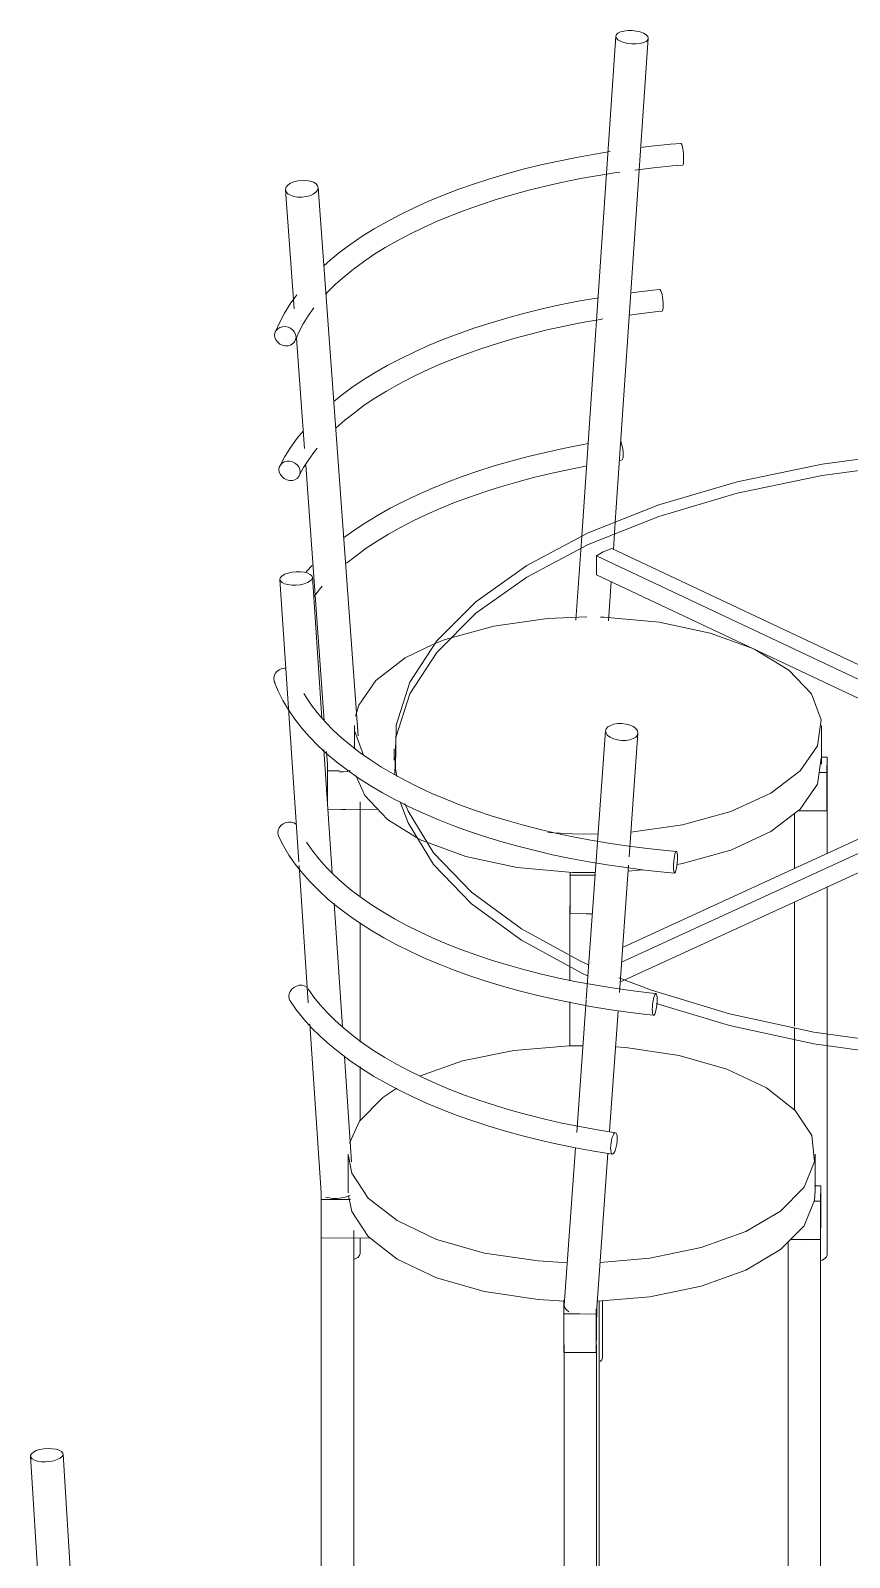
# Model space of a CAD drawing. Header units: millimetres. Extents: x -44545 to 51785, y -22696 to 32686.
# Drawn here: x -5103 to -4349, y 4421 to 5827 of the extents above; entities that cross this region are included whole.
import ezdxf

# ---------------------------------------------------------------- set-up
doc = ezdxf.new("R2010")
doc.units = ezdxf.units.MM
doc.layers.add('I-FURN-PNLS', color=30, linetype='Continuous', lineweight=9)

# ---------------------------------------------------------------- blocks, each defined once
blk = doc.blocks.new('Table Dining 4 Seater-Circular - 1200 mm dia-V82-3D Section 3')
at = {"layer": 'I-FURN-PNLS'}
for p, q in [((-5103, 4514.7), (-5074.9, 4060.1)), ((-5043.6, 4041), (-5073.1, 4516.6))]:
    blk.add_line(p, q, dxfattribs=at)
for points in [[(-5097.7, 4519.8, 0), (-5100.4, 4518.5, 0), (-5102.1, 4516.9, 0), (-5103, 4515.4, 0), (-5102.8, 4513.8, 0), (-5101.6, 4512.3, 0), (-5099.5, 4511.1, 0), (-5096.6, 4510.2, 0), (-5093.1, 4509.6, 0), (-5089.3, 4509.5, 0), (-5085.4, 4509.8, 0), (-5081.6, 4510.5, 0), (-5078.4, 4511.5, 0)], [(-5078.4, 4511.5, 0), (-5075.7, 4512.8, 0), (-5073.9, 4514.3, 0), (-5073.1, 4515.9, 0), (-5073.3, 4517.5, 0), (-5074.5, 4518.9, 0), (-5076.6, 4520.2, 0), (-5079.5, 4521.1, 0), (-5083, 4521.6, 0), (-5086.8, 4521.8, 0), (-5090.7, 4521.5, 0), (-5094.4, 4520.8, 0), (-5097.7, 4519.8, 0)]]:
    blk.add_polyline3d(points, dxfattribs=at)
blk = doc.blocks.new('Table Dining 4 Seater-Circular - 1200 mm dia-V84-3D Section 3')
at = {"layer": 'I-FURN-PNLS'}
for p, q in [((-4564, 5822), (-4595.4, 5361.5)), ((-4564.5, 5374.5), (-4534.1, 5820)), ((-4868.1, 5680.4), (-4860.1, 5571)), ((-4801.4, 5177.8), (-4838.1, 5682.6)), ((-4858.1, 5544), (-4850.7, 5442.4)), ((-4849.6, 5426.9), (-4832.5, 5191.6)), ((-4561, 5431.1), (-4558.7, 5431.5)), ((-4566.2, 5349.5), (-4564.5, 5374.5)), ((-4595.4, 5361.5), (-4600.7, 5284.2)), ((-4581.9, 5343.7), (-4280.4, 5201.6)), ((-4581.9, 5326), (-4581.9, 5343.7)), ((-4266.2, 5208.1), (-4567.6, 5350.2)), ((-4849.2, 5328.8), (-4843.6, 5334.8)), ((-4873.4, 5321.8), (-4855.9, 5061.8)), ((-4834.7, 5194.2), (-4843.4, 5323.8)), ((-4296.3, 5191.3), (-4581.9, 5326)), ((-4570.6, 5283.8), (-4568.2, 5319.6)), ((-4878.7, 5228.3), (-4879, 5230.6)), ((-4877.7, 5226.2), (-4878.5, 5227.9)), ((-4804.5, 5187.3), (-4804.5, 5165.8)), ((-4374.5, 5151.9), (-4374.5, 5187.3)), ((-4804.2, 5181.9), (-4796.4, 5160.1)), ((-4767.5, 5142), (-4766.7, 5174.8)), ((-4573.5, 5182.4), (-4591.3, 4935)), ((-4551.7, 5066.5), (-4543.6, 5180.3)), ((-4825.1, 5051.4), (-4832.8, 5165.2)), ((-4830.5, 5163.3), (-4829.6, 5151.3)), ((-4768.2, 5165.9), (-4768.2, 5155.3)), ((-4829.5, 5152), (-4829.6, 5145.7)), ((-4829.6, 5145.7), (-4818.6, 5145.6)), ((-4829.6, 5118.1), (-4829.6, 5145.7)), ((-4811, 5145.6), (-4808.6, 5145.6)), ((-4369.4, 5158.1), (-4374.8, 5158.2)), ((-4369.6, 5144.2), (-4369.4, 5158.1)), ((-4369.4, 5122.7), (-4369.4, 5158.1)), ((-4376.7, 5144.2), (-4369.6, 5144.2)), ((-4369.6, 5108.8), (-4369.6, 5144.2)), ((-4799.5, 5029.3), (-4799.5, 5117.1)), ((-4369.4, 5122.7), (-4369.5, 5115.9)), ((-4783.2, 5110.1), (-4829.1, 5110.2)), ((-4558.9, 4969.5), (-4267.8, 5103)), ((-4281.8, 5109.7), (-4557.9, 4983)), ((-4399.5, 5106.1), (-4399.5, 5055.7)), ((-4369.6, 5108.8), (-4395.9, 5108.9)), ((-4369.5, 5115.9), (-4369.6, 5108.8)), ((-4369.5, 5069.4), (-4369.5, 5115.9)), ((-4742.6, 5081.6), (-4747.7, 5084.1)), ((-4267.8, 5085.3), (-4560.2, 4951.2)), ((-4855.7, 5058.4), (-4847.2, 4931.9)), ((-4606, 5052.3), (-4606, 5049.6)), ((-4606, 5049.6), (-4583, 5049.5)), ((-4606, 5014.2), (-4606, 5049.6)), ((-4560.7, 4941.7), (-4552.3, 5058.8)), ((-4539.8, 5054.6), (-4552.2, 5053.4)), ((-4369.5, 4903.8), (-4369.5, 5038.6)), ((-4815.6, 4909.9), (-4823.3, 5023.9)), ((-4606.2, 5021.2), (-4606.2, 5021.1)), ((-4606.2, 5021.1), (-4606.2, 4976.7)), ((-4399.5, 5024.9), (-4399.5, 4910.5)), ((-4799.5, 4895.8), (-4799.5, 5005.7)), ((-4591.3, 5014.1), (-4606, 5014.2)), ((-4585.6, 5014.1), (-4591.3, 5014.1)), ((-4606.2, 4975.8), (-4606.2, 4965.2)), ((-4606.2, 4965.2), (-4606.2, 4952.4)), ((-4591.3, 4934.5), (-4600, 4812.7)), ((-4606.2, 4932.9), (-4606.2, 4892.4)), ((-4569.9, 4814), (-4561.9, 4924.5)), ((-4845.9, 4912.7), (-4835.4, 4757.1)), ((-4399.5, 4908.9), (-4399.5, 4898.3)), ((-4399.5, 4898.3), (-4399.5, 4833.6)), ((-4369.5, 4892.7), (-4369.5, 4903.4)), ((-4369.5, 4700.1), (-4369.5, 4892.7)), ((-4807.3, 4785.8), (-4813.8, 4882.6)), ((-4799.5, 4823.7), (-4799.5, 4873.4)), ((-4601, 4798.6), (-4611.5, 4653.6)), ((-4581.5, 4651.4), (-4571.3, 4793.5)), ((-4810.4, 4792.6), (-4810.4, 4757.2)), ((-4380.4, 4757.2), (-4380.4, 4792.6)), ((-4835.4, 4757.8), (-4835.5, 4751)), ((-4808.6, 4755), (-4810, 4754.3)), ((-4375.3, 4763.5), (-4380.9, 4763.5)), ((-4375.5, 4749.5), (-4375.3, 4763.5)), ((-4375.3, 4728.1), (-4375.3, 4763.5)), ((-4835.5, 4751), (-4808.4, 4750.9)), ((-4835.5, 4715.6), (-4835.5, 4751)), ((-4381.3, 4749.5), (-4375.5, 4749.5)), ((-4375.5, 4714.1), (-4375.5, 4749.5)), ((-4375.3, 4728.1), (-4375.4, 4720.9)), ((-4790.3, 4715.4), (-4835.5, 4715.6)), ((-4835.4, 4722.6), (-4835.4, 4306.8)), ((-4805.4, 4371.2), (-4805.4, 4722.6)), ((-4799.5, 4701.2), (-4799.5, 4715.5)), ((-4405.4, 4711.7), (-4405.4, 4305.2)), ((-4375.5, 4714.1), (-4403, 4714.2)), ((-4375.4, 4720.9), (-4375.5, 4714.1)), ((-4375.4, 4305.2), (-4375.4, 4721)), ((-4611.8, 4658.2), (-4612, 4645.6)), ((-4581.4, 4653.4), (-4582, 4610.1)), ((-4579.2, 4401.3), (-4579.2, 4657.7)), ((-4576.2, 4605.3), (-4576.2, 4658)), ((-4612, 4645.6), (-4596.6, 4645.6)), ((-4612, 4610.2), (-4612, 4645.6)), ((-4595.6, 4645.6), (-4582, 4645.5)), ((-4582, 4645.5), (-4582, 4649.9)), ((-4582, 4610.1), (-4582, 4645.5)), ((-4581.5, 4651.6), (-4581.9, 4649.9)), ((-4611.7, 4617.1), (-4611.7, 4201.3)), ((-4581.9, 4615.8), (-4581.7, 4617.1)), ((-4581.7, 4201.3), (-4581.7, 4617.1)), ((-4596.8, 4610.1), (-4612, 4610.2)), ((-4582, 4610.1), (-4596.8, 4610.1))]:
    blk.add_line(p, q, dxfattribs=at)
for points in [[(-4538.4, 5824.7, 0), (-4541.5, 5825.9, 0), (-4545.1, 5826.7, 0), (-4549, 5827.1, 0), (-4552.9, 5827.1, 0), (-4556.5, 5826.7, 0), (-4559.6, 5825.9, 0), (-4562, 5824.8, 0), (-4563.5, 5823.4, 0), (-4564, 5821.9, 0), (-4563.5, 5820.2, 0), (-4562.1, 5818.7, 0), (-4559.7, 5817.2, 0)], [(-4559.7, 5817.2, 0), (-4556.6, 5816.1, 0), (-4553, 5815.3, 0), (-4549.1, 5814.8, 0), (-4545.3, 5814.8, 0), (-4541.6, 5815.2, 0), (-4538.5, 5816, 0), (-4536.1, 5817.1, 0), (-4534.6, 5818.5, 0), (-4534.1, 5820.1, 0), (-4534.6, 5821.7, 0), (-4536.1, 5823.3, 0), (-4538.4, 5824.7, 0)], [(-4541.4, 5719.5, 0), (-4531.4, 5720.6, 0), (-4513.7, 5722.4, 0), (-4504, 5723.2, 0)], [(-4504.1, 5723.2, 0), (-4503.7, 5723, 0), (-4503.3, 5722.1, 0), (-4502.8, 5720.6, 0), (-4502.4, 5718.6, 0), (-4502.1, 5716.2, 0), (-4501.8, 5713.7, 0), (-4501.6, 5711.1, 0), (-4501.6, 5708.6, 0)], [(-4833, 5610.6, 0), (-4827.1, 5615.8, 0), (-4817.9, 5623.3, 0), (-4808, 5630.6, 0), (-4797.6, 5637.7, 0), (-4786.6, 5644.5, 0), (-4775, 5651.1, 0), (-4762.9, 5657.5, 0), (-4750.3, 5663.7, 0), (-4737.2, 5669.6, 0), (-4723.6, 5675.3, 0), (-4709.5, 5680.7, 0), (-4695, 5685.8, 0), (-4680.1, 5690.6, 0), (-4664.8, 5695.2, 0), (-4649.2, 5699.4, 0), (-4633.2, 5703.4, 0), (-4616.9, 5707, 0), (-4600.2, 5710.4, 0), (-4583.4, 5713.4, 0), (-4569.3, 5715.7, 0)], [(-4501.6, 5708.6, 0), (-4501.6, 5706.5, 0), (-4501.8, 5704.8, 0), (-4502.1, 5703.7, 0), (-4502.4, 5703.3, 0)], [(-4831.1, 5584.4, 0), (-4829.4, 5586.3, 0), (-4822.1, 5593.5, 0), (-4814.2, 5600.5, 0), (-4805.7, 5607.5, 0), (-4796.5, 5614.2, 0), (-4786.7, 5620.9, 0), (-4776.3, 5627.3, 0), (-4765.4, 5633.6, 0), (-4753.8, 5639.7, 0), (-4741.8, 5645.6, 0), (-4729.2, 5651.3, 0), (-4716.1, 5656.7, 0), (-4702.6, 5661.9, 0), (-4688.6, 5666.8, 0), (-4674.2, 5671.5, 0), (-4659.4, 5675.9, 0), (-4644.1, 5680.1, 0), (-4628.6, 5683.9, 0), (-4612.7, 5687.5, 0), (-4596.5, 5690.8, 0), (-4580, 5693.7, 0), (-4563.3, 5696.4, 0), (-4560.2, 5696.8, 0)], [(-4546.4, 5698.7, 0), (-4529.2, 5700.8, 0), (-4511.9, 5702.5, 0), (-4502.5, 5703.3, 0)], [(-4842.5, 5687.5, 0), (-4845.5, 5688.6, 0), (-4849.1, 5689.2, 0), (-4853, 5689.3, 0), (-4856.9, 5688.8, 0), (-4860.5, 5687.9, 0), (-4863.6, 5686.5, 0), (-4866, 5684.7, 0), (-4867.5, 5682.8, 0), (-4868.1, 5680.7, 0), (-4867.6, 5678.7, 0), (-4866.1, 5676.9, 0), (-4863.7, 5675.5, 0)], [(-4863.7, 5675.5, 0), (-4860.6, 5674.4, 0), (-4857, 5673.8, 0), (-4853.2, 5673.7, 0), (-4849.3, 5674.2, 0), (-4845.7, 5675.1, 0), (-4842.6, 5676.5, 0), (-4840.2, 5678.3, 0), (-4838.7, 5680.2, 0), (-4838.1, 5682.2, 0), (-4838.6, 5684.2, 0), (-4840.1, 5686, 0), (-4842.5, 5687.5, 0)], [(-4877.7, 5549.4, 0), (-4873.8, 5558.2, 0), (-4869.2, 5566.9, 0), (-4863.9, 5575.5, 0), (-4857.9, 5583.9, 0)], [(-4823.8, 5485.7, 0), (-4817, 5491.2, 0), (-4807.1, 5498.4, 0), (-4796.6, 5505.5, 0), (-4785.5, 5512.3, 0), (-4773.9, 5519, 0), (-4761.8, 5525.3, 0), (-4749.1, 5531.5, 0), (-4735.9, 5537.4, 0), (-4722.3, 5543, 0), (-4708.2, 5548.3, 0), (-4693.7, 5553.4, 0), (-4678.7, 5558.2, 0), (-4663.4, 5562.8, 0), (-4647.7, 5567, 0), (-4631.7, 5570.9, 0), (-4615.4, 5574.6, 0), (-4598.7, 5577.9, 0), (-4581.8, 5580.9, 0), (-4580.2, 5581.2, 0)], [(-4549.3, 5585.7, 0), (-4547.3, 5586, 0), (-4529.8, 5588, 0), (-4523.4, 5588.7, 0)], [(-4523.5, 5588.7, 0), (-4523, 5588.5, 0), (-4522.4, 5587.6, 0), (-4521.9, 5586.1, 0), (-4521.4, 5584.1, 0), (-4520.9, 5581.8, 0), (-4520.6, 5579.2, 0), (-4520.4, 5576.6, 0), (-4520.3, 5574.2, 0)], [(-4859.1, 5542.1, 0), (-4855.8, 5549.5, 0), (-4851.9, 5557, 0), (-4847.2, 5564.4, 0), (-4842, 5571.8, 0)], [(-4551.4, 5565.2, 0), (-4544.8, 5566.1, 0), (-4527.7, 5568.1, 0), (-4521.4, 5568.8, 0)], [(-4520.3, 5574.2, 0), (-4520.4, 5572, 0), (-4520.6, 5570.4, 0), (-4520.9, 5569.3, 0), (-4521.4, 5568.8, 0)], [(-4858.5, 5544.9, 0), (-4858.9, 5547.2, 0), (-4859.9, 5549.4, 0), (-4861.4, 5551.4, 0), (-4863.5, 5553, 0), (-4865.8, 5554.1, 0), (-4868.4, 5554.6, 0), (-4870.9, 5554.5, 0), (-4873.3, 5553.8, 0), (-4875.3, 5552.6, 0), (-4876.9, 5550.9, 0), (-4877.9, 5548.8, 0), (-4878.2, 5546.6, 0)], [(-4821.4, 5461.3, 0), (-4813.5, 5468.4, 0), (-4804.8, 5475.3, 0), (-4795.6, 5482.1, 0), (-4785.8, 5488.7, 0), (-4775.3, 5495.1, 0), (-4764.3, 5501.4, 0), (-4752.8, 5507.5, 0), (-4740.7, 5513.3, 0), (-4728, 5519, 0), (-4714.9, 5524.4, 0), (-4701.3, 5529.6, 0), (-4687.3, 5534.5, 0), (-4672.9, 5539.1, 0), (-4658, 5543.5, 0), (-4642.7, 5547.6, 0), (-4627.1, 5551.5, 0), (-4611.2, 5555, 0), (-4595, 5558.3, 0), (-4578.5, 5561.2, 0), (-4576, 5561.6, 0)], [(-4878.2, 5546.6, 0), (-4877.9, 5544.2, 0), (-4876.9, 5542, 0), (-4875.3, 5540.1, 0), (-4873.3, 5538.5, 0), (-4870.9, 5537.4, 0), (-4868.4, 5536.9, 0), (-4865.8, 5537, 0), (-4863.5, 5537.6, 0), (-4861.4, 5538.9, 0), (-4859.9, 5540.6, 0), (-4858.9, 5542.6, 0), (-4858.5, 5544.9, 0)], [(-4873.4, 5426.2, 0), (-4868.7, 5434.9, 0), (-4863.4, 5443.5, 0), (-4857.3, 5451.9, 0), (-4851.7, 5458.7, 0)], [(-4855.5, 5417.4, 0), (-4851.5, 5424.9, 0), (-4846.8, 5432.3, 0), (-4841.4, 5439.6, 0), (-4838.9, 5442.7, 0)], [(-4814.7, 5360.1, 0), (-4805.2, 5366.9, 0), (-4794.6, 5374, 0), (-4783.5, 5380.8, 0), (-4771.8, 5387.3, 0), (-4759.5, 5393.7, 0), (-4746.7, 5399.8, 0), (-4733.5, 5405.6, 0), (-4719.8, 5411.2, 0), (-4705.6, 5416.5, 0), (-4691, 5421.5, 0), (-4676, 5426.3, 0), (-4660.6, 5430.8, 0), (-4644.8, 5435, 0), (-4628.8, 5438.8, 0), (-4612.4, 5442.4, 0), (-4595.7, 5445.7, 0), (-4589, 5446.9, 0)], [(-3570.4, 5141.8, 0), (-3570, 5144, 0), (-3569.4, 5183.9, 0), (-3581, 5223.3, 0), (-3604.6, 5261.6, 0), (-3639.6, 5297.9, 0), (-3685.4, 5331.6, 0), (-3741, 5361.9, 0), (-3805.3, 5388.1, 0), (-3877, 5409.9, 0), (-3954.6, 5426.7, 0), (-4036.6, 5438.2, 0), (-4121.3, 5444.1, 0), (-4206.9, 5444.4, 0), (-4291.7, 5439, 0), (-4374, 5428, 0), (-4452.1, 5411.7, 0), (-4524.4, 5390.4, 0), (-4589.5, 5364.6, 0)], [(-4559.4, 5448.8, 0), (-4558.7, 5446.8, 0), (-4558.1, 5444.5, 0), (-4557.6, 5441.9, 0), (-4557.3, 5439.4, 0), (-4557.2, 5436.9, 0)], [(-4854.7, 5420.8, 0), (-4855, 5423.1, 0), (-4856, 5425.4, 0), (-4857.5, 5427.3, 0), (-4859.6, 5429, 0), (-4861.9, 5430.1, 0), (-4864.4, 5430.7, 0), (-4867, 5430.6, 0), (-4869.3, 5430, 0), (-4871.3, 5428.8, 0), (-4872.9, 5427.1, 0), (-4873.9, 5425.1, 0), (-4874.2, 5422.9, 0)], [(-4811.9, 5336.9, 0), (-4803.2, 5343.7, 0), (-4793.9, 5350.5, 0), (-4783.9, 5357.1, 0), (-4773.4, 5363.5, 0), (-4762.3, 5369.7, 0), (-4750.6, 5375.8, 0), (-4738.4, 5381.6, 0), (-4725.7, 5387.2, 0), (-4712.5, 5392.6, 0), (-4698.8, 5397.7, 0), (-4684.7, 5402.6, 0), (-4670.2, 5407.2, 0), (-4655.2, 5411.5, 0), (-4639.9, 5415.6, 0), (-4624.3, 5419.3, 0), (-4608.3, 5422.8, 0), (-4592, 5426, 0), (-4590.7, 5426.3, 0)], [(-4589.5, 5354, 0), (-4524.4, 5379.8, 0), (-4452.1, 5401.1, 0), (-4374, 5417.4, 0), (-4291.7, 5428.4, 0), (-4206.9, 5433.8, 0), (-4121.3, 5433.5, 0), (-4036.6, 5427.5, 0), (-3954.6, 5416.1, 0), (-3877, 5399.3, 0), (-3805.3, 5377.5, 0), (-3741, 5351.2, 0), (-3685.4, 5321, 0)], [(-4557.2, 5436.9, 0), (-4557.3, 5434.8, 0), (-4557.6, 5433.1, 0), (-4558.1, 5432, 0), (-4558.7, 5431.5, 0)], [(-4874.2, 5422.9, 0), (-4873.9, 5420.5, 0), (-4872.9, 5418.3, 0), (-4871.3, 5416.3, 0), (-4869.3, 5414.7, 0), (-4867, 5413.5, 0), (-4864.4, 5413, 0), (-4861.9, 5413, 0), (-4859.6, 5413.6, 0), (-4857.5, 5414.8, 0), (-4856, 5416.5, 0), (-4855, 5418.5, 0), (-4854.7, 5420.8, 0)], [(-4589.5, 5364.6, 0), (-4646, 5334.7, 0), (-4692.8, 5301.3, 0), (-4728.9, 5265.2, 0), (-4753.6, 5227.1, 0), (-4766.4, 5187.7, 0), (-4766.9, 5147.9, 0), (-4765.7, 5140.4, 0)], [(-4766.7, 5174.8, 0), (-4766.4, 5177.1, 0), (-4753.6, 5216.5, 0), (-4728.9, 5254.6, 0), (-4692.8, 5290.7, 0), (-4646, 5324, 0), (-4589.5, 5354, 0)], [(-4567.6, 5350.2, 0), (-4575.5, 5347.3, 0), (-4581.9, 5343.7, 0)], [(-4847.9, 5319, 0), (-4845.5, 5320.4, 0), (-4844, 5321.9, 0), (-4843.4, 5323.6, 0), (-4843.9, 5325.1, 0), (-4845.4, 5326.5, 0), (-4847.7, 5327.7, 0), (-4850.8, 5328.5, 0), (-4854.4, 5328.9, 0), (-4858.3, 5328.9, 0), (-4862.2, 5328.5, 0), (-4865.8, 5327.7, 0), (-4868.9, 5326.6, 0)], [(-4868.9, 5326.6, 0), (-4871.3, 5325.2, 0), (-4872.8, 5323.6, 0), (-4873.4, 5322, 0), (-4872.9, 5320.4, 0), (-4871.4, 5319, 0), (-4869.1, 5317.9, 0), (-4866, 5317.1, 0), (-4862.4, 5316.6, 0), (-4858.5, 5316.6, 0), (-4854.7, 5317, 0), (-4851, 5317.8, 0), (-4847.9, 5319, 0)], [(-4842.3, 5305.7, 0), (-4840.4, 5308.2, 0), (-4834.3, 5315.5, 0)], [(-4590.6, 5287.3, 0), (-4626.8, 5285.8, 0), (-4676.4, 5278.8, 0), (-4721, 5266.4, 0), (-4731.2, 5262.5, 0)], [(-4437, 5257.8, 0), (-4477, 5272.5, 0), (-4524.2, 5282.5, 0), (-4575.1, 5287.1, 0), (-4578, 5287.1, 0)], [(-4732, 5262.2, 0), (-4757.9, 5249.5, 0), (-4785, 5228.9, 0), (-4800.7, 5206, 0), (-4803.7, 5196, 0)], [(-4550.2, 5089, 0), (-4502.6, 5095.8, 0), (-4458.1, 5108.1, 0), (-4421.2, 5125.1, 0), (-4394.1, 5145.6, 0), (-4378.3, 5168.6, 0), (-4374.8, 5192.6, 0), (-4383.8, 5216.4, 0), (-4404.8, 5238.4, 0), (-4435.9, 5257.2, 0)], [(-4879, 5230.6, 0), (-4878.7, 5232.9, 0), (-4877.7, 5235.1, 0), (-4876.1, 5237, 0), (-4874.1, 5238.6, 0), (-4871.7, 5239.7, 0), (-4869.2, 5240.2, 0), (-4867.9, 5240.2, 0)], [(-4878.5, 5227.9, 0), (-4874.9, 5219, 0), (-4870.6, 5210.3, 0), (-4865.5, 5201.7, 0), (-4859.7, 5193.2, 0), (-4853.2, 5184.9, 0), (-4846.1, 5176.8, 0), (-4838.3, 5168.8, 0), (-4829.9, 5161.1, 0), (-4820.9, 5153.5, 0), (-4811.2, 5146.2, 0), (-4801, 5139, 0), (-4790.1, 5132.1, 0), (-4778.8, 5125.4, 0), (-4766.8, 5118.9, 0), (-4754.4, 5112.6, 0), (-4741.4, 5106.6, 0), (-4728, 5100.9, 0), (-4714.1, 5095.4, 0), (-4699.8, 5090.2, 0), (-4685, 5085.3, 0), (-4669.8, 5080.6, 0), (-4654.3, 5076.3, 0), (-4638.4, 5072.2, 0), (-4622.2, 5068.4, 0), (-4605.7, 5065, 0), (-4588.9, 5061.8, 0), (-4571.9, 5059, 0), (-4554.6, 5056.5, 0), (-4537.2, 5054.3, 0), (-4519.5, 5052.4, 0), (-4509.9, 5051.5, 0)], [(-4851.2, 5216.9, 0), (-4848.6, 5212.4, 0), (-4843.6, 5205, 0), (-4837.8, 5197.7, 0), (-4831.5, 5190.4, 0), (-4824.4, 5183.2, 0), (-4816.7, 5176.1, 0), (-4808.4, 5169.2, 0), (-4799.4, 5162.3, 0), (-4789.8, 5155.6, 0), (-4779.7, 5149.1, 0), (-4768.9, 5142.8, 0), (-4757.6, 5136.6, 0), (-4745.7, 5130.6, 0), (-4733.3, 5124.9, 0), (-4720.4, 5119.4, 0), (-4707, 5114.1, 0), (-4693.2, 5109.1, 0), (-4678.9, 5104.3, 0), (-4664.2, 5099.8, 0), (-4649.1, 5095.6, 0), (-4633.7, 5091.6, 0), (-4617.9, 5087.9, 0), (-4601.8, 5084.6, 0), (-4585.4, 5081.5, 0), (-4568.8, 5078.7, 0), (-4551.9, 5076.3, 0), (-4534.9, 5074.1, 0), (-4517.6, 5072.3, 0), (-4508.2, 5071.5, 0)], [(-4569, 5187.5, 0), (-4571.4, 5186, 0), (-4573, 5184.2, 0), (-4573.5, 5182.2, 0), (-4573, 5180.2, 0), (-4571.6, 5178.2, 0), (-4569.2, 5176.5, 0), (-4566.1, 5175, 0), (-4562.5, 5174.1, 0), (-4558.7, 5173.6, 0), (-4554.8, 5173.6, 0), (-4551.2, 5174.2, 0), (-4548.1, 5175.3, 0)], [(-4548.1, 5175.3, 0), (-4545.6, 5176.7, 0), (-4544.1, 5178.5, 0), (-4543.6, 5180.5, 0), (-4544, 5182.5, 0), (-4545.5, 5184.5, 0), (-4547.9, 5186.3, 0), (-4550.9, 5187.7, 0), (-4554.5, 5188.7, 0), (-4558.4, 5189.1, 0), (-4562.3, 5189.1, 0), (-4565.9, 5188.5, 0), (-4569, 5187.5, 0)], [(-4810.8, 5145.1, 0), (-4814.7, 5144.6, 0), (-4818.6, 5144.7, 0)], [(-4374.8, 5157.2, 0), (-4378.3, 5133.2, 0), (-4394.1, 5110.2, 0), (-4421.2, 5089.7, 0), (-4458.1, 5072.7, 0), (-4502.6, 5060.4, 0), (-4507.5, 5059.4, 0)], [(-4747.7, 5084.1, 0), (-4774.3, 5100.7, 0), (-4795.2, 5122.8, 0), (-4803.3, 5141.4, 0)], [(-4590, 4956.8, 0), (-4595.4, 4959.3, 0), (-4651, 4989.6, 0), (-4696.8, 5023.2, 0), (-4731.8, 5059.5, 0), (-4755.3, 5097.8, 0), (-4762.6, 5117.1, 0)], [(-4816.7, 5110.1, 0), (-4814.6, 5110.1, 0), (-4812.5, 5110.1, 0)], [(-4758.4, 5115.6, 0), (-4755.3, 5108.4, 0), (-4731.8, 5070.2, 0), (-4696.8, 5033.8, 0), (-4651, 5000.2, 0), (-4595.4, 4969.9, 0), (-4589.3, 4967.1, 0)], [(-4875.3, 5088.7, 0), (-4874.9, 5091, 0), (-4873.9, 5093.2, 0), (-4872.4, 5095.2, 0), (-4870.4, 5096.8, 0), (-4868, 5097.9, 0), (-4865.5, 5098.5, 0), (-4862.9, 5098.4, 0), (-4860.6, 5097.8, 0), (-4858.6, 5096.6, 0)], [(-4873.9, 5084.4, 0), (-4874.9, 5086.4, 0), (-4875.3, 5088.7, 0)], [(-4626.7, 5088.8, 0), (-4604, 5087.5, 0), (-4580.2, 5087.4, 0)], [(-4874.6, 5085.5, 0), (-4870.1, 5076.7, 0), (-4865, 5068.1, 0), (-4859.2, 5059.7, 0), (-4852.6, 5051.4, 0), (-4845.4, 5043.3, 0), (-4837.6, 5035.3, 0), (-4829.1, 5027.6, 0), (-4820, 5020.1, 0), (-4810.3, 5012.7, 0), (-4800, 5005.6, 0), (-4789.1, 4998.7, 0), (-4777.7, 4992, 0), (-4765.7, 4985.5, 0), (-4753.2, 4979.3, 0), (-4740.2, 4973.3, 0), (-4726.8, 4967.6, 0), (-4712.8, 4962.1, 0), (-4698.4, 4957, 0), (-4683.6, 4952, 0), (-4668.5, 4947.4, 0), (-4652.9, 4943.1, 0), (-4637, 4939, 0), (-4620.7, 4935.3, 0), (-4604.2, 4931.9, 0), (-4587.4, 4928.8, 0), (-4570.3, 4926, 0), (-4553, 4923.5, 0), (-4535.6, 4921.3, 0), (-4529.2, 4920.6, 0)], [(-4848.9, 5080.1, 0), (-4848.2, 5079, 0), (-4843.1, 5071.6, 0), (-4837.3, 5064.2, 0), (-4830.8, 5057, 0), (-4823.7, 5049.8, 0), (-4816, 5042.7, 0), (-4807.6, 5035.7, 0), (-4798.6, 5028.9, 0), (-4788.9, 5022.2, 0), (-4778.7, 5015.7, 0), (-4767.9, 5009.4, 0), (-4756.5, 5003.3, 0), (-4744.6, 4997.3, 0), (-4732.2, 4991.6, 0), (-4719.2, 4986.1, 0), (-4705.8, 4980.9, 0), (-4691.9, 4975.9, 0), (-4677.6, 4971.1, 0), (-4662.9, 4966.6, 0), (-4647.7, 4962.4, 0), (-4632.3, 4958.5, 0), (-4616.5, 4954.8, 0), (-4600.3, 4951.5, 0), (-4583.9, 4948.5, 0), (-4567.3, 4945.7, 0), (-4550.4, 4943.3, 0), (-4533.3, 4941.2, 0), (-4527.1, 4940.5, 0)], [(-4582.8, 5051.9, 0), (-4604, 5052.1, 0), (-4654.9, 5056.6, 0), (-4702, 5066.6, 0), (-4742.4, 5081.6, 0)], [(-4507.2, 5066.1, 0), (-4507.3, 5068.2, 0), (-4507.5, 5069.9, 0), (-4507.8, 5071, 0), (-4508.1, 5071.5, 0), (-4508.6, 5071.2, 0), (-4509, 5070.4, 0), (-4509.5, 5068.9, 0), (-4509.9, 5066.9, 0), (-4510.3, 5064.5, 0), (-4510.6, 5062, 0), (-4510.8, 5059.4, 0), (-4510.8, 5056.9, 0)], [(-4509.9, 5051.5, 0), (-4509.5, 5051.8, 0), (-4509, 5052.7, 0), (-4508.6, 5054.1, 0), (-4508.1, 5056.1, 0), (-4507.8, 5058.5, 0), (-4507.5, 5061, 0), (-4507.3, 5063.6, 0), (-4507.2, 5066.1, 0)], [(-4510.8, 5056.9, 0), (-4510.8, 5054.8, 0), (-4510.6, 5053.1, 0), (-4510.3, 5052, 0), (-4509.9, 5051.6, 0)], [(-4865.2, 4937.9, 0), (-4864.9, 4940.3, 0), (-4863.9, 4942.5, 0), (-4862.4, 4944.6, 0), (-4860.4, 4946.3, 0), (-4858.1, 4947.5, 0), (-4855.6, 4948.2, 0), (-4853.2, 4948.2, 0), (-4850.9, 4947.7, 0), (-4848.9, 4946.5, 0)], [(-4561.1, 4955, 0), (-4531.1, 4943.6, 0), (-4459.4, 4921.9, 0), (-4381.7, 4905.1, 0), (-4299.8, 4893.6, 0), (-4215.1, 4887.7, 0), (-4136.8, 4887.2, 0)], [(-4863.9, 4933.7, 0), (-4864.9, 4935.7, 0), (-4865.2, 4937.9, 0)], [(-4847.3, 4944.8, 0), (-4842.1, 4937.4, 0), (-4836.2, 4930.1, 0), (-4829.6, 4922.9, 0), (-4822.4, 4915.7, 0), (-4814.5, 4908.6, 0), (-4806, 4901.7, 0), (-4796.9, 4894.9, 0), (-4787.1, 4888.3, 0), (-4776.8, 4881.8, 0), (-4765.9, 4875.5, 0), (-4754.4, 4869.4, 0), (-4742.4, 4863.5, 0), (-4729.8, 4857.8, 0), (-4716.8, 4852.4, 0), (-4703.3, 4847.1, 0), (-4689.3, 4842.2, 0), (-4674.9, 4837.5, 0), (-4660.1, 4833, 0), (-4645, 4828.9, 0), (-4629.4, 4825, 0), (-4613.6, 4821.4, 0), (-4597.4, 4818.1, 0), (-4580.9, 4815.2, 0), (-4564.3, 4812.5, 0)], [(-4525.9, 4935.1, 0), (-4526, 4937.2, 0), (-4526.2, 4938.9, 0), (-4526.6, 4940, 0), (-4527, 4940.5, 0), (-4527.6, 4940.3, 0), (-4528.1, 4939.4, 0), (-4528.7, 4937.9, 0), (-4529.3, 4936, 0), (-4529.7, 4933.6, 0), (-4530.1, 4931.1, 0), (-4530.3, 4928.5, 0), (-4530.4, 4926, 0)], [(-4529.2, 4920.6, 0), (-4528.7, 4920.8, 0), (-4528.1, 4921.7, 0), (-4527.6, 4923.2, 0), (-4527, 4925.2, 0), (-4526.6, 4927.5, 0), (-4526.2, 4930.1, 0), (-4526, 4932.6, 0), (-4525.9, 4935.1, 0)], [(-4864, 4933.8, 0), (-4858, 4925.4, 0), (-4851.4, 4917.1, 0), (-4844.1, 4909, 0), (-4836.1, 4901.1, 0), (-4827.5, 4893.4, 0), (-4818.3, 4885.9, 0), (-4808.5, 4878.6, 0), (-4798.1, 4871.5, 0), (-4787.1, 4864.6, 0), (-4775.6, 4858, 0), (-4763.5, 4851.6, 0), (-4750.9, 4845.4, 0), (-4737.8, 4839.5, 0), (-4724.3, 4833.8, 0), (-4710.2, 4828.4, 0), (-4695.8, 4823.3, 0), (-4680.9, 4818.4, 0), (-4665.7, 4813.8, 0), (-4650, 4809.5, 0), (-4634, 4805.6, 0), (-4617.7, 4801.9, 0), (-4601.2, 4798.5, 0), (-4584.3, 4795.4, 0), (-4567.2, 4792.7, 0)], [(-4530.4, 4926, 0), (-4530.3, 4923.9, 0), (-4530.1, 4922.2, 0), (-4529.7, 4921.1, 0), (-4529.3, 4920.6, 0)], [(-4136, 4876.6, 0), (-4215.1, 4877, 0), (-4299.8, 4883, 0), (-4381.7, 4894.4, 0), (-4459.4, 4911.2, 0), (-4526.7, 4931.5, 0)], [(-4594.3, 4892.6, 0), (-4606.9, 4892.5, 0), (-4657.9, 4888.3, 0), (-4705.3, 4878.5, 0), (-4744.8, 4864.5, 0)], [(-4444.4, 4721.4, 0), (-4412.2, 4740.3, 0), (-4390.6, 4762.2, 0), (-4380.9, 4785.9, 0), (-4383.6, 4809.9, 0), (-4398.7, 4833, 0), (-4425.2, 4853.7, 0), (-4461.6, 4870.9, 0), (-4505.8, 4883.5, 0), (-4555.2, 4890.8, 0), (-4564.6, 4891.6, 0)], [(-4765.7, 4853.6, 0), (-4778.6, 4844.9, 0), (-4800.2, 4823, 0), (-4809.2, 4802.9, 0)], [(-4562.7, 4807, 0), (-4562.8, 4809.2, 0), (-4563.1, 4810.8, 0), (-4563.6, 4812, 0), (-4564.2, 4812.5, 0), (-4564.9, 4812.3, 0), (-4565.7, 4811.4, 0), (-4566.5, 4810, 0), (-4567.3, 4808, 0), (-4567.9, 4805.7, 0), (-4568.4, 4803.2, 0), (-4568.7, 4800.6, 0), (-4568.8, 4798.2, 0)], [(-4568.8, 4798.2, 0), (-4568.7, 4796, 0), (-4568.4, 4794.3, 0), (-4567.9, 4793.2, 0), (-4567.3, 4792.7, 0)], [(-4567.2, 4792.7, 0), (-4566.5, 4792.9, 0), (-4565.7, 4793.7, 0), (-4564.9, 4795.2, 0), (-4564.2, 4797.1, 0), (-4563.6, 4799.5, 0), (-4563.1, 4802, 0), (-4562.8, 4804.6, 0), (-4562.7, 4807, 0)], [(-4810.3, 4791, 0), (-4807.1, 4775.3, 0), (-4792, 4752.2, 0), (-4765.5, 4731.5, 0), (-4729.1, 4714.3, 0), (-4685, 4701.7, 0), (-4635.6, 4694.4, 0), (-4608.6, 4692.8, 0)], [(-4810, 4754.3, 0), (-4813.1, 4753.2, 0), (-4816.7, 4752.4, 0), (-4820.6, 4752, 0), (-4824.5, 4752, 0), (-4828.1, 4752.4, 0), (-4831.1, 4753.2, 0)], [(-4611.2, 4657.5, 0), (-4635.6, 4658.9, 0), (-4685, 4666.3, 0), (-4729.1, 4678.9, 0), (-4765.5, 4696.1, 0), (-4792, 4716.8, 0), (-4807.1, 4739.8, 0), (-4810.3, 4754.4, 0)], [(-4380.5, 4759.7, 0), (-4380.9, 4750.5, 0), (-4390.6, 4726.8, 0), (-4412.2, 4704.9, 0), (-4444.4, 4686, 0)], [(-4578.5, 4692.9, 0), (-4532.8, 4696.9, 0), (-4485.4, 4706.7, 0), (-4444.4, 4721.4, 0)], [(-4392.6, 4714.1, 0), (-4390.5, 4714, 0), (-4388.4, 4714.1, 0)], [(-4799.5, 4701.2, 0), (-4800.1, 4699.4, 0), (-4801.6, 4697.7, 0), (-4804, 4696.3, 0), (-4805.3, 4695.7, 0)], [(-4369.5, 4700.1, 0), (-4370.1, 4698.3, 0), (-4371.6, 4696.6, 0), (-4374, 4695.1, 0), (-4375.3, 4694.6, 0)], [(-4444.4, 4686, 0), (-4485.4, 4671.3, 0), (-4532.8, 4661.5, 0), (-4581.1, 4657.4, 0)], [(-4607.2, 4647.6, 0), (-4609.5, 4649.3, 0), (-4611, 4651.3, 0), (-4611.5, 4653.3, 0), (-4611.5, 4653.6, 0)], [(-4576.2, 4605.2, 0), (-4576.8, 4603.4, 0), (-4578.3, 4601.8, 0)]]:
    blk.add_polyline3d(points, dxfattribs=at)

msp = doc.modelspace()

# ---------------------------------------------------------------- block references
at = {"layer": 'I-FURN-PNLS'}
for name in ['Table Dining 4 Seater-Circular - 1200 mm dia-V84-3D Section 3', 'Table Dining 4 Seater-Circular - 1200 mm dia-V82-3D Section 3']:
    msp.add_blockref(name, (0, 0), dxfattribs=at)

doc.saveas('drawing.dxf')
